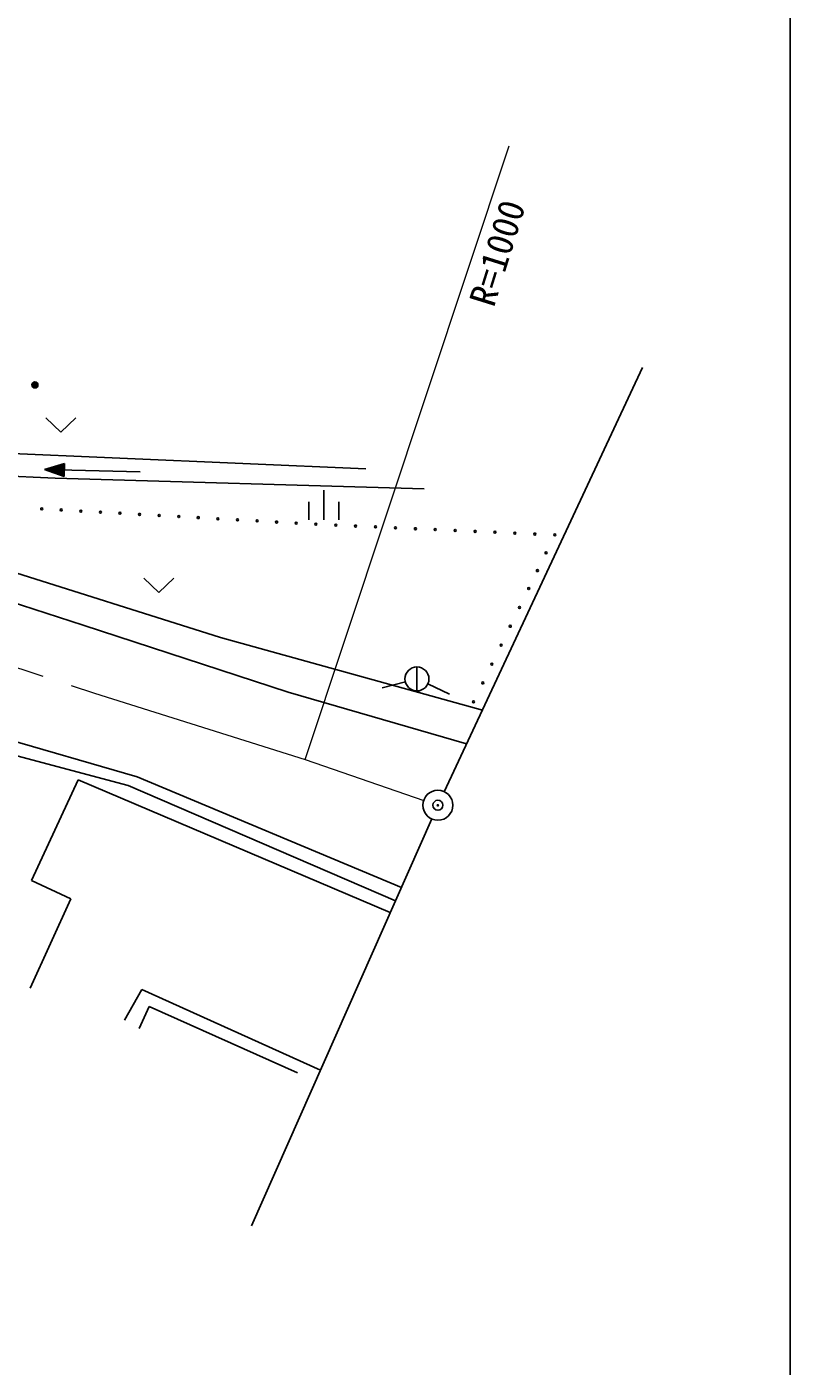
# Model space of a CAD drawing. Units: millimetres, scale not verified. Extents: x 40000 to 680000, y 20000 to 380000.
# Drawn here: x 540772 to 579000, y 236938 to 304008 of the extents above; entities that cross this region are included whole.
import ezdxf
from ezdxf.enums import TextEntityAlignment as Align

# ---------------------------------------------------------------- set-up
doc = ezdxf.new("R2010")
doc.units = ezdxf.units.MM
doc.header["$LTSCALE"] = 1000
doc.header["$PDMODE"] = 32
doc.header["$PDSIZE"] = 500
doc.linetypes.add('CHAIN', pattern=[18.5, 12, -1.5, 3.5, -1.5])
for name, color, linetype, lineweight in [('M-BGD', 7, 'Continuous', 25), ('M-BMK', 2, 'CHAIN', 13), ('M-BMK-OTRS', 5, 'Continuous', 25), ('M-BMK-SRVR', 3, 'Continuous', 25), ('M-STR-HTXT', 7, 'Continuous', 13), ('M-STR-STRC', 7, 'Continuous', 25), ('M-TTL-BAND', 7, 'Continuous', 25)]:
    doc.layers.add(name, color=color, linetype=linetype, lineweight=lineweight)
doc.layers.add('M-OTRS', color=6, linetype='Continuous')
doc.styles.add('ＭＳ ゴシック', font='')
doc.styles.get('ＭＳ ゴシック').set_extended_font_data('MS Gothic')

msp = doc.modelspace()

# ---------------------------------------------------------------- linework, layer by layer
at = {"layer": 'M-BGD'}
for p, q in [((541724, 284429), (542474, 283709)), ((542474, 283709), (543224, 284429)), ((529699, 283103), (557757, 281865)), ((542189, 281405), (529588, 282013)), ((542666, 282136), (541658, 281842)), ((546443, 281719), (541658, 281842)), ((541658, 281842), (542649, 281496)), ((542624, 282077), (541778, 281839)), ((541778, 281839), (542611, 281557)), ((542583, 282018), (541898, 281835)), ((541898, 281835), (542572, 281618)), ((542541, 281959), (542018, 281832)), ((542018, 281832), (542534, 281679)), ((542500, 281900), (542138, 281829)), ((542138, 281829), (542496, 281740)), ((542458, 281841), (542298, 281825)), ((542298, 281825), (542457, 281801)), ((542457, 281801), (542458, 281841)), ((542496, 281740), (542500, 281900)), ((542534, 281679), (542541, 281959)), ((542572, 281618), (542583, 282018)), ((542611, 281557), (542624, 282077)), ((542649, 281496), (542666, 282136)), ((560671, 280868), (542189, 281405)), ((555646, 280812), (555646, 279312)), ((554896, 280212), (554896, 279312)), ((556396, 280212), (556396, 279312)), ((536131, 277954), (550472, 273429)), ((546632, 276392), (547382, 275672)), ((547382, 275672), (548132, 276392)), ((550472, 273429), (563584, 269790)), ((560309, 271951), (560309, 270751)), ((559728, 271201), (558566, 270901)), ((560854, 271099), (561943, 270596)), ((538560, 268680), (546306, 266456)), ((538304, 268016), (545854, 266015)), ((541007, 261267), (543338, 266298)), ((543338, 266298), (558975, 259649)), ((546306, 266456), (559533, 260908)), ((559239, 260246), (545854, 266015)), ((542970, 260347), (541007, 261267)), ((540946, 255868), (542970, 260347)), ((545670, 254273), (546529, 255807)), ((546529, 255807), (555479, 251761)), ((546406, 253844), (546897, 254948)), ((546897, 254948), (554320, 251635))]:
    msp.add_line(p, q, dxfattribs=at)
for centre, radius in [((541182, 286074), 150), ((541182, 286074), 90), ((541182, 286074), 30), ((541517, 279867), 50), ((542498, 279812), 50), ((543478, 279757), 50), ((544459, 279703), 50), ((545439, 279648), 50), ((546420, 279593), 50), ((547400, 279538), 50), ((548381, 279483), 50), ((549361, 279429), 50), ((550342, 279374), 50), ((551322, 279319), 50), ((552303, 279264), 50), ((553283, 279210), 50), ((554264, 279155), 50), ((555245, 279100), 50), ((556241, 279055), 50), ((557238, 279010), 50), ((558235, 278966), 50), ((559232, 278921), 50), ((560229, 278876), 50), ((561226, 278832), 50), ((562223, 278787), 50), ((563220, 278742), 50), ((564217, 278697), 50), ((565214, 278653), 50), ((566211, 278608), 50), ((567208, 278563), 50), ((566773, 277668), 50), ((566339, 276774), 50), ((565904, 275879), 50), ((565444, 274933), 50), ((564984, 273987), 50), ((564524, 273041), 50), ((560309, 271351), 600), ((564064, 272096), 50), ((563604, 271150), 50), ((563144, 270204), 50)]:
    msp.add_circle(centre, radius, dxfattribs=at)
at = {"layer": 'M-BMK'}
for p, q in [((530180, 275265), (544155, 270633)), ((544155, 270633), (554708, 267320)), ((554708, 267320), (560649, 265271))]:
    msp.add_line(p, q, dxfattribs=at)
at = {"layer": 'M-BMK-OTRS'}
for p, q in [((571602, 286944), (561676, 265706)), ((561054, 264341), (552027, 243973))]:
    msp.add_line(p, q, dxfattribs=at)
at = {"layer": 'M-BMK-SRVR'}
for radius in [750, 30]:
    msp.add_circle((561358, 265027), radius, dxfattribs=at)
at = {"layer": 'M-OTRS'}
msp.add_point((561358, 265027), dxfattribs=at)
at = {"layer": 'M-STR-HTXT'}
msp.add_line((554708, 267320), (564934, 298051), dxfattribs=at)
at = {"layer": 'M-STR-STRC'}
for p, q in [((530054, 278394), (543597, 274052)), ((543597, 274052), (553854, 270697)), ((553854, 270697), (562796, 268102))]:
    msp.add_line(p, q, dxfattribs=at)
at = {"layer": 'M-TTL-BAND'}
msp.add_line((579000, 20000), (579000, 370000), dxfattribs=at)

# ---------------------------------------------------------------- texts
at = {"layer": 'M-STR-HTXT', "style": 'ＭＳ ゴシック'}
msp.add_text('R=1000', height=1320, rotation=72.7, dxfattribs=at).set_placement((564539, 289795), align=Align.BOTTOM_LEFT)

doc.saveas('drawing.dxf')
